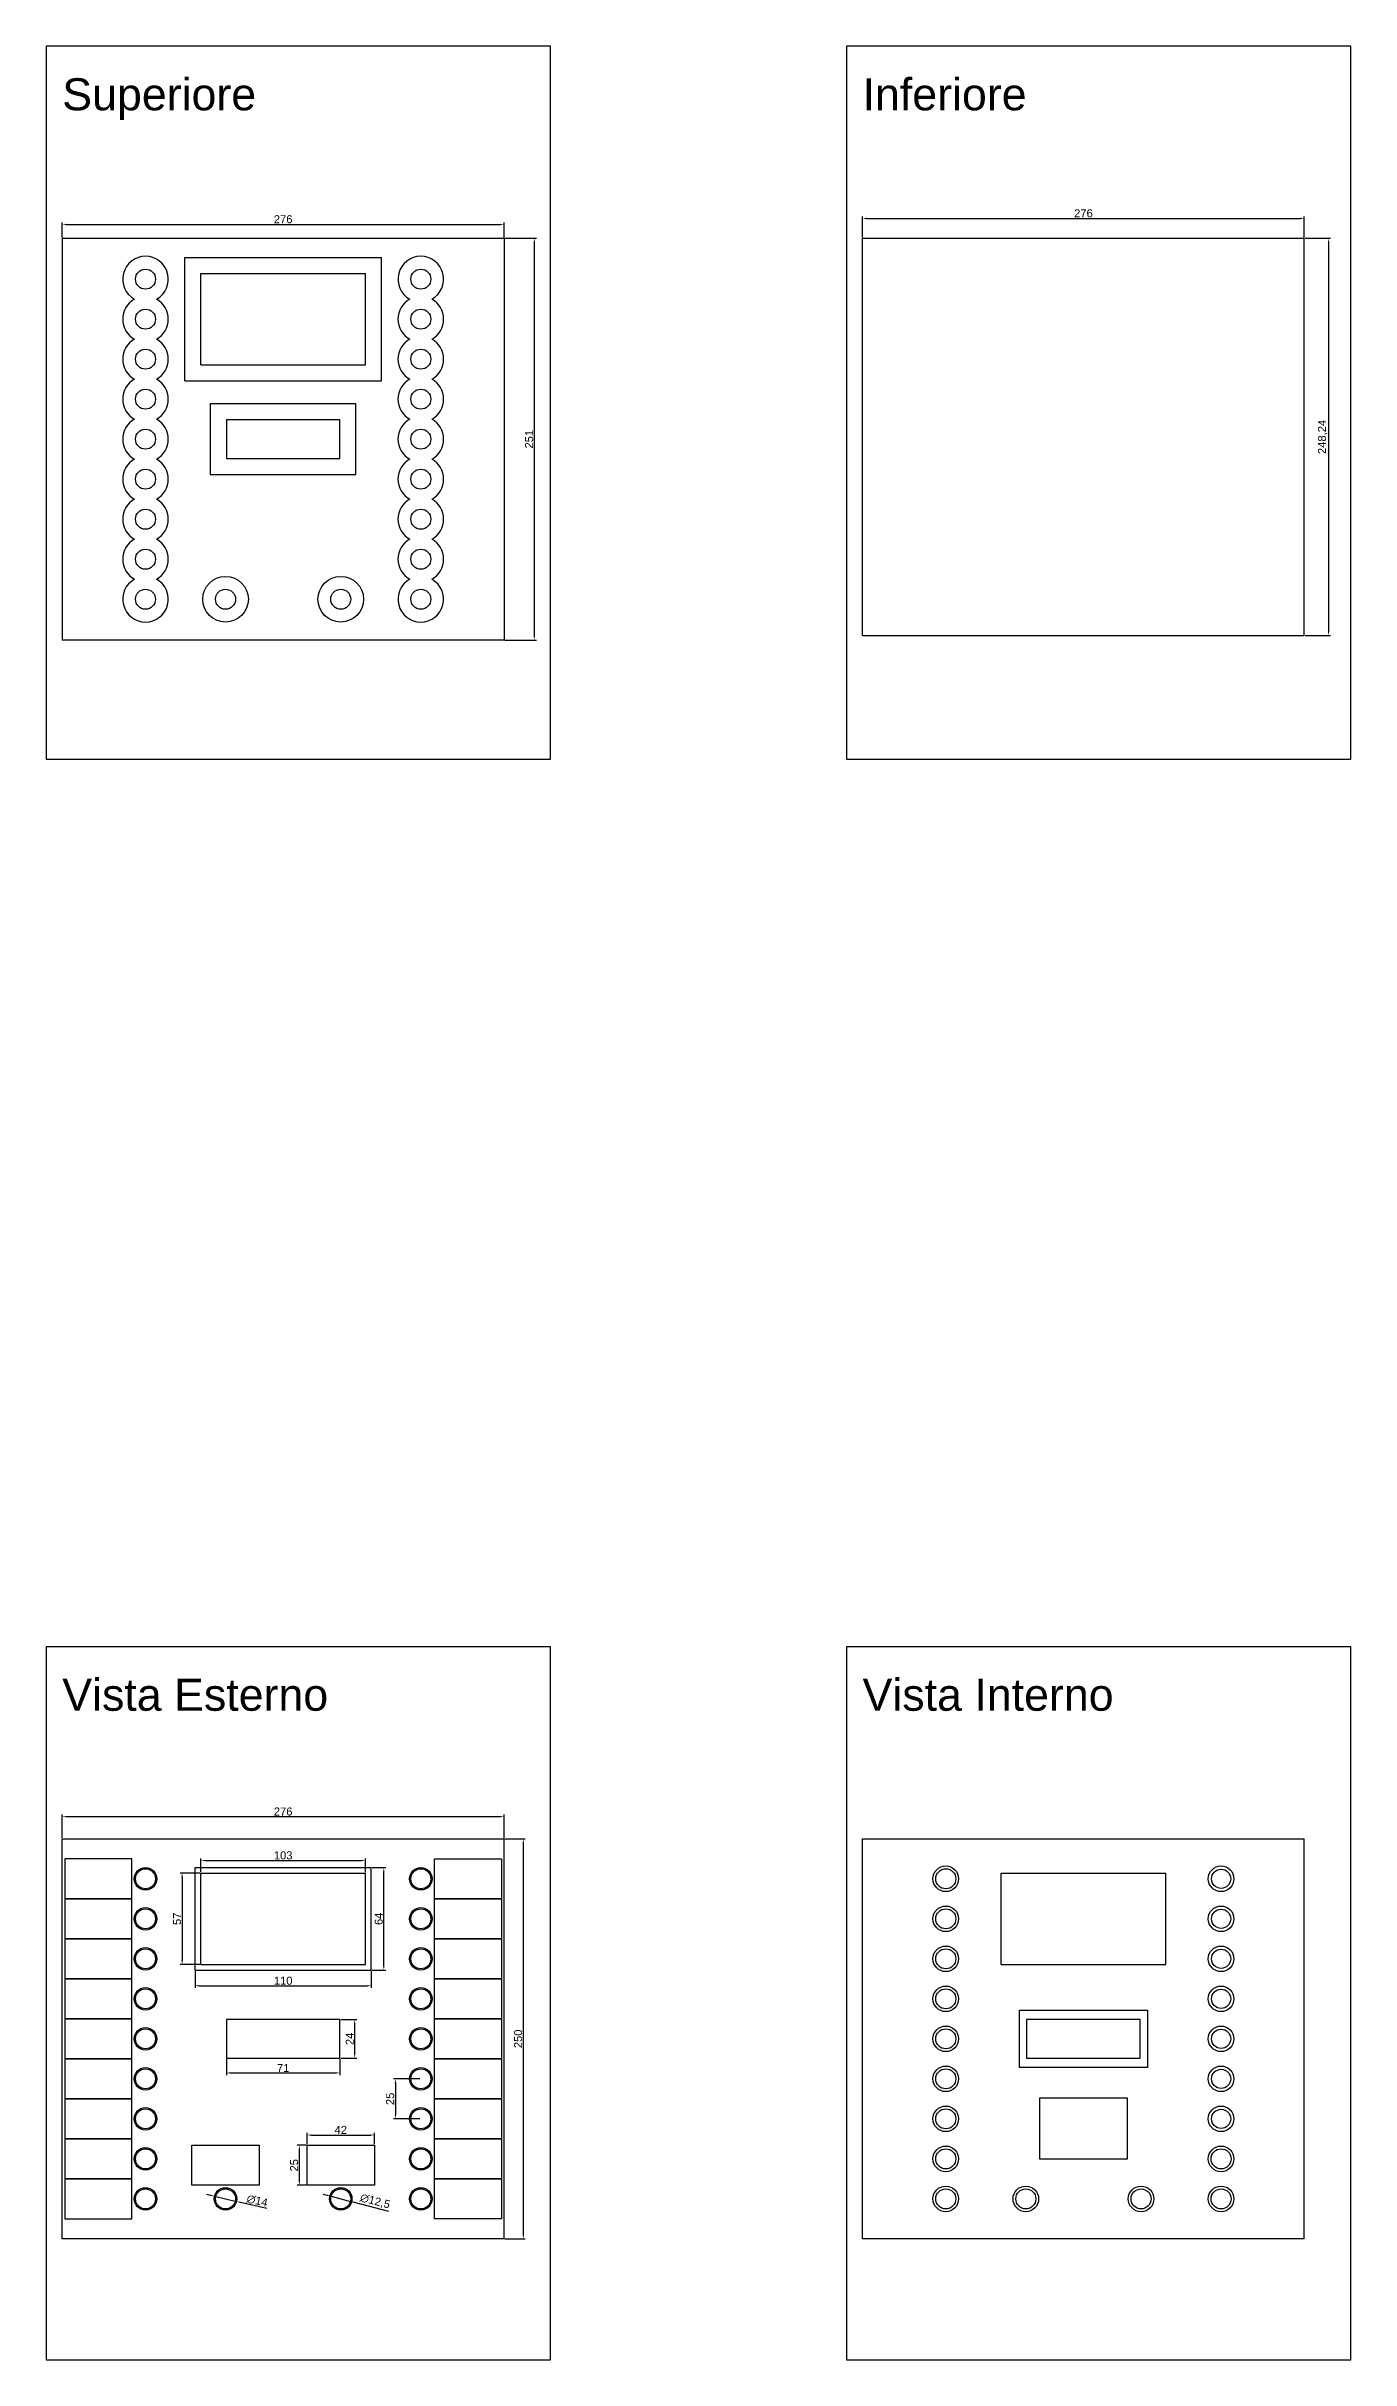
# Model space of a CAD drawing. Header units: millimetres. Extents: x 740 to 2555, y 1174 to 2620.
# Drawn here: x 740 to 1555, y 1174 to 2620 of the extents above; entities that cross this region are included whole.
import ezdxf

# ---------------------------------------------------------------- set-up
doc = ezdxf.new("R2010")
doc.units = ezdxf.units.MM
doc.layers.add('Quote', color=6, linetype='Continuous')
doc.styles.get("Standard").update_dxf_attribs({"font": 'arial.ttf'})
doc.dimstyles.new('ISO-50', dxfattribs={"dimtxt": 5, "dimasz": 2.5, "dimexe": 1.25, "dimexo": 0.625, "dimtad": 1, "dimtxsty": 'Standard', "dimcen": 2.5, "dimadec": 0, "dimazin": 0, "dimtfac": 1, "dimtmove": 0, "dimatfit": 3, "dimfxl": 1, "dimarcsym": 0})

# ---------------------------------------------------------------- blocks, each defined once
blk = doc.blocks.new('*D0')
at = {"layer": 'Defpoints', "color": 0, "transparency": 16777216}
for p in [(833, 1418), (943, 1418), (943, 1408.2)]:
    blk.add_point(p, dxfattribs=at)
at = {"layer": 'Quote', "color": 0, "lineweight": -2, "transparency": 16777216}
for p, q in [((833, 1417.4), (833, 1406.9)), ((943, 1417.4), (943, 1406.9)), ((835.5, 1408.2), (940.5, 1408.2))]:
    blk.add_line(p, q, dxfattribs=at)
at = {"layer": 'Quote', "color": 0, "transparency": 16777216}
for points in [[(835.5, 1408.6), (835.5, 1407.7), (833, 1408.2)], [(940.5, 1408.6), (940.5, 1407.7), (943, 1408.2)]]:
    blk.add_solid(points, dxfattribs=at)
at = {"layer": 'Quote', "color": 0, "transparency": 16777216, "insert": (888, 1411.3), "char_height": 5, "attachment_point": 5}
blk.add_mtext('110', dxfattribs=at)
blk = doc.blocks.new('*D2')
at = {"layer": 'Defpoints', "color": 0, "transparency": 16777216}
for p in [(943, 1482), (950.9, 1482), (943, 1418)]:
    blk.add_point(p, dxfattribs=at)
at = {"layer": 'Quote', "color": 0, "lineweight": -2, "transparency": 16777216}
for p, q in [((943.6, 1482), (952.2, 1482)), ((950.9, 1420.5), (950.9, 1479.5)), ((943.6, 1418), (952.2, 1418))]:
    blk.add_line(p, q, dxfattribs=at)
at = {"layer": 'Quote', "color": 0, "transparency": 16777216}
for points in [[(950.5, 1479.5), (951.3, 1479.5), (950.9, 1482)], [(950.5, 1420.5), (951.3, 1420.5), (950.9, 1418)]]:
    blk.add_solid(points, dxfattribs=at)
at = {"layer": 'Quote', "color": 0, "transparency": 16777216, "insert": (947.7, 1450), "char_height": 5, "attachment_point": 5, "rotation": 90}
blk.add_mtext('64', dxfattribs=at)
blk = doc.blocks.new('*D4')
at = {"layer": 'Defpoints', "color": 0, "transparency": 16777216}
for p in [(852.5, 1363), (923.5, 1363), (923.5, 1353.7)]:
    blk.add_point(p, dxfattribs=at)
at = {"layer": 'Quote', "color": 0, "lineweight": -2, "transparency": 16777216}
for p, q in [((852.5, 1362.4), (852.5, 1352.4)), ((923.5, 1362.4), (923.5, 1352.4)), ((855, 1353.7), (921, 1353.7))]:
    blk.add_line(p, q, dxfattribs=at)
at = {"layer": 'Quote', "color": 0, "transparency": 16777216}
for points in [[(855, 1354.1), (855, 1353.3), (852.5, 1353.7)], [(921, 1354.1), (921, 1353.3), (923.5, 1353.7)]]:
    blk.add_solid(points, dxfattribs=at)
at = {"layer": 'Quote', "color": 0, "transparency": 16777216, "insert": (888, 1356.8), "char_height": 5, "attachment_point": 5}
blk.add_mtext('71', dxfattribs=at)
blk = doc.blocks.new('*D5')
at = {"layer": 'Defpoints', "color": 0, "transparency": 16777216}
for p in [(923.5, 1387), (932.7, 1387), (923.5, 1363)]:
    blk.add_point(p, dxfattribs=at)
at = {"layer": 'Quote', "color": 0, "lineweight": -2, "transparency": 16777216}
for p, q in [((924.1, 1387), (934, 1387)), ((932.7, 1365.5), (932.7, 1384.5)), ((924.1, 1363), (934, 1363))]:
    blk.add_line(p, q, dxfattribs=at)
at = {"layer": 'Quote', "color": 0, "transparency": 16777216}
for points in [[(932.3, 1384.5), (933.1, 1384.5), (932.7, 1387)], [(932.3, 1365.5), (933.1, 1365.5), (932.7, 1363)]]:
    blk.add_solid(points, dxfattribs=at)
at = {"layer": 'Quote', "color": 0, "transparency": 16777216, "insert": (929.6, 1375), "char_height": 5, "attachment_point": 5, "rotation": 90}
blk.add_mtext('24', dxfattribs=at)
blk = doc.blocks.new('*D6')
at = {"layer": 'Defpoints', "color": 0, "transparency": 16777216}
for p in [(918, 1276.6), (930, 1273.4)]:
    blk.add_point(p, dxfattribs=at)
at = {"layer": 'Quote', "color": 0, "lineweight": -2, "transparency": 16777216}
for p, q in [((915.5, 1277.2), (913.1, 1277.8)), ((918, 1276.6), (930, 1273.4)), ((954, 1267.2), (932.5, 1272.8))]:
    blk.add_line(p, q, dxfattribs=at)
at = {"layer": 'Quote', "color": 0, "transparency": 16777216}
for points in [[(915.6, 1277.6), (915.4, 1276.8), (918, 1276.6)], [(932.6, 1273.2), (932.4, 1272.4), (930, 1273.4)]]:
    blk.add_solid(points, dxfattribs=at)
at = {"layer": 'Quote', "color": 0, "transparency": 16777216, "insert": (945.4, 1273.3), "char_height": 5, "attachment_point": 5, "rotation": 345.4127}
blk.add_mtext('∅12,5', dxfattribs=at)
blk = doc.blocks.new('*D7')
at = {"layer": 'Defpoints', "color": 0, "transparency": 16777216}
for p in [(845.2, 1276.6), (858.8, 1273.4)]:
    blk.add_point(p, dxfattribs=at)
at = {"layer": 'Quote', "color": 0, "lineweight": -2, "transparency": 16777216}
for p, q in [((842.7, 1277.2), (840.3, 1277.7)), ((845.2, 1276.6), (858.8, 1273.4)), ((877.8, 1269), (861.3, 1272.8))]:
    blk.add_line(p, q, dxfattribs=at)
at = {"layer": 'Quote', "color": 0, "transparency": 16777216}
for points in [[(842.8, 1277.6), (842.7, 1276.8), (845.2, 1276.6)], [(861.3, 1273.2), (861.2, 1272.4), (858.8, 1273.4)]]:
    blk.add_solid(points, dxfattribs=at)
at = {"layer": 'Quote', "color": 0, "transparency": 16777216, "insert": (871.8, 1273.8), "char_height": 5, "attachment_point": 5, "rotation": 346.8354}
blk.add_mtext('∅14', dxfattribs=at)
blk = doc.blocks.new('*D8')
at = {"layer": 'Defpoints', "color": 0, "transparency": 16777216}
for p in [(903, 1308.5), (945, 1314.9), (945, 1308.5)]:
    blk.add_point(p, dxfattribs=at)
at = {"layer": 'Quote', "color": 0, "lineweight": -2, "transparency": 16777216}
for p, q in [((903, 1309.1), (903, 1316.2)), ((945, 1309.1), (945, 1316.2)), ((905.5, 1314.9), (942.5, 1314.9))]:
    blk.add_line(p, q, dxfattribs=at)
at = {"layer": 'Quote', "color": 0, "transparency": 16777216}
for points in [[(905.5, 1315.3), (905.5, 1314.5), (903, 1314.9)], [(942.5, 1315.3), (942.5, 1314.5), (945, 1314.9)]]:
    blk.add_solid(points, dxfattribs=at)
at = {"layer": 'Quote', "color": 0, "transparency": 16777216, "insert": (924, 1318.1), "char_height": 5, "attachment_point": 5}
blk.add_mtext('42', dxfattribs=at)
blk = doc.blocks.new('*D9')
at = {"layer": 'Defpoints', "color": 0, "transparency": 16777216}
for p in [(903, 1308.5), (898.1, 1283.5), (903, 1283.5)]:
    blk.add_point(p, dxfattribs=at)
at = {"layer": 'Quote', "color": 0, "lineweight": -2, "transparency": 16777216}
for p, q in [((902.4, 1308.5), (896.8, 1308.5)), ((898.1, 1306), (898.1, 1286)), ((902.4, 1283.5), (896.8, 1283.5))]:
    blk.add_line(p, q, dxfattribs=at)
at = {"layer": 'Quote', "color": 0, "transparency": 16777216}
for points in [[(897.7, 1306), (898.5, 1306), (898.1, 1308.5)], [(897.7, 1286), (898.5, 1286), (898.1, 1283.5)]]:
    blk.add_solid(points, dxfattribs=at)
at = {"layer": 'Quote', "color": 0, "transparency": 16777216, "insert": (894.9, 1296), "char_height": 5, "attachment_point": 5, "rotation": 90}
blk.add_mtext('25', dxfattribs=at)
blk = doc.blocks.new('*D10')
at = {"layer": 'Defpoints', "color": 0, "transparency": 16777216}
for p in [(750, 1513.8), (750, 1500), (1026, 1500)]:
    blk.add_point(p, dxfattribs=at)
at = {"layer": 'Quote', "color": 0, "lineweight": -2, "transparency": 16777216}
for p, q in [((750, 1500.6), (750, 1515.1)), ((1023.5, 1513.8), (752.5, 1513.8)), ((1026, 1500.6), (1026, 1515.1))]:
    blk.add_line(p, q, dxfattribs=at)
at = {"layer": 'Quote', "color": 0, "transparency": 16777216}
for points in [[(752.5, 1514.2), (752.5, 1513.4), (750, 1513.8)], [(1023.5, 1514.2), (1023.5, 1513.4), (1026, 1513.8)]]:
    blk.add_solid(points, dxfattribs=at)
at = {"layer": 'Quote', "color": 0, "transparency": 16777216, "insert": (888, 1517), "char_height": 5, "attachment_point": 5}
blk.add_mtext('276', dxfattribs=at)
blk = doc.blocks.new('*D11')
at = {"layer": 'Defpoints', "color": 0, "transparency": 16777216}
for p in [(1026, 1500), (1026, 1250), (1038, 1250)]:
    blk.add_point(p, dxfattribs=at)
at = {"layer": 'Quote', "color": 0, "lineweight": -2, "transparency": 16777216}
for p, q in [((1026.6, 1500), (1039.2, 1500)), ((1038, 1497.5), (1038, 1252.5)), ((1026.6, 1250), (1039.2, 1250))]:
    blk.add_line(p, q, dxfattribs=at)
at = {"layer": 'Quote', "color": 0, "transparency": 16777216}
for points in [[(1037.6, 1497.5), (1038.4, 1497.5), (1038, 1500)], [(1037.6, 1252.5), (1038.4, 1252.5), (1038, 1250)]]:
    blk.add_solid(points, dxfattribs=at)
at = {"layer": 'Quote', "color": 0, "transparency": 16777216, "insert": (1034.8, 1375), "char_height": 5, "attachment_point": 5, "rotation": 90}
blk.add_mtext('250', dxfattribs=at)
blk = doc.blocks.new('*D12')
at = {"layer": 'Defpoints', "color": 0, "transparency": 16777216}
for p in [(974, 1350), (958.1, 1325), (974, 1325)]:
    blk.add_point(p, dxfattribs=at)
at = {"layer": 'Quote', "color": 0, "lineweight": -2, "transparency": 16777216}
for p, q in [((973.4, 1350), (956.9, 1350)), ((958.1, 1347.5), (958.1, 1327.5)), ((973.4, 1325), (956.9, 1325))]:
    blk.add_line(p, q, dxfattribs=at)
at = {"layer": 'Quote', "color": 0, "transparency": 16777216}
for points in [[(957.7, 1347.5), (958.5, 1347.5), (958.1, 1350)], [(957.7, 1327.5), (958.5, 1327.5), (958.1, 1325)]]:
    blk.add_solid(points, dxfattribs=at)
at = {"layer": 'Quote', "color": 0, "transparency": 16777216, "insert": (954.9, 1337.5), "char_height": 5, "attachment_point": 5, "rotation": 90}
blk.add_mtext('25', dxfattribs=at)
blk = doc.blocks.new('*D19')
at = {"layer": 'Defpoints', "color": 0, "transparency": 16777216}
for p in [(1026, 2508.7), (750, 2500), (1026, 2500)]:
    blk.add_point(p, dxfattribs=at)
at = {"layer": 'Quote', "color": 0, "lineweight": -2, "transparency": 16777216}
for p, q in [((750, 2500.6), (750, 2509.9)), ((752.5, 2508.7), (1023.5, 2508.7)), ((1026, 2500.6), (1026, 2509.9))]:
    blk.add_line(p, q, dxfattribs=at)
at = {"layer": 'Quote', "color": 0, "transparency": 16777216}
for points in [[(752.5, 2509.1), (752.5, 2508.3), (750, 2508.7)], [(1023.5, 2509.1), (1023.5, 2508.3), (1026, 2508.7)]]:
    blk.add_solid(points, dxfattribs=at)
at = {"layer": 'Quote', "color": 0, "transparency": 16777216, "insert": (888, 2511.9), "char_height": 5, "attachment_point": 5}
blk.add_mtext('276', dxfattribs=at)
blk = doc.blocks.new('*D20')
at = {"layer": 'Defpoints', "color": 0, "transparency": 16777216}
for p in [(1526, 2512.4), (1250, 2500), (1526, 2500)]:
    blk.add_point(p, dxfattribs=at)
at = {"layer": 'Quote', "color": 0, "lineweight": -2, "transparency": 16777216}
for p, q in [((1250, 2500.6), (1250, 2513.7)), ((1252.5, 2512.4), (1523.5, 2512.4)), ((1526, 2500.6), (1526, 2513.7))]:
    blk.add_line(p, q, dxfattribs=at)
at = {"layer": 'Quote', "color": 0, "transparency": 16777216}
for points in [[(1252.5, 2512.9), (1252.5, 2512), (1250, 2512.4)], [(1523.5, 2512.9), (1523.5, 2512), (1526, 2512.4)]]:
    blk.add_solid(points, dxfattribs=at)
at = {"layer": 'Quote', "color": 0, "transparency": 16777216, "insert": (1388, 2515.6), "char_height": 5, "attachment_point": 5, "rotation": 0.0003}
blk.add_mtext('276', dxfattribs=at)
blk = doc.blocks.new('*D21')
at = {"layer": 'Defpoints', "color": 0, "transparency": 16777216}
for p in [(1526, 2500), (1526, 2251.8), (1541.1, 2251.8)]:
    blk.add_point(p, dxfattribs=at)
at = {"layer": 'Quote', "color": 0, "lineweight": -2, "transparency": 16777216}
for p, q in [((1526.6, 2500), (1542.4, 2500)), ((1541.1, 2497.5), (1541.1, 2254.3)), ((1526.6, 2251.8), (1542.4, 2251.8))]:
    blk.add_line(p, q, dxfattribs=at)
at = {"layer": 'Quote', "color": 0, "transparency": 16777216}
for points in [[(1540.7, 2497.5), (1541.5, 2497.5), (1541.1, 2500)], [(1540.7, 2254.3), (1541.5, 2254.3), (1541.1, 2251.8)]]:
    blk.add_solid(points, dxfattribs=at)
at = {"layer": 'Quote', "color": 0, "transparency": 16777216, "insert": (1537.5, 2375.9), "char_height": 5, "attachment_point": 5, "rotation": 90}
blk.add_mtext('248,24', dxfattribs=at)
blk = doc.blocks.new('*D30')
at = {"layer": 'Defpoints', "color": 0, "transparency": 16777216}
for p in [(1026, 2500), (1026, 2249), (1044.9, 2249)]:
    blk.add_point(p, dxfattribs=at)
at = {"layer": 'Quote', "color": 0, "lineweight": -2, "transparency": 16777216}
for p, q in [((1026.6, 2500), (1046.2, 2500)), ((1044.9, 2497.5), (1044.9, 2251.5)), ((1026.6, 2249), (1046.2, 2249))]:
    blk.add_line(p, q, dxfattribs=at)
at = {"layer": 'Quote', "color": 0, "transparency": 16777216}
for points in [[(1044.5, 2497.5), (1045.3, 2497.5), (1044.9, 2500)], [(1044.5, 2251.5), (1045.3, 2251.5), (1044.9, 2249)]]:
    blk.add_solid(points, dxfattribs=at)
at = {"layer": 'Quote', "color": 0, "transparency": 16777216, "insert": (1041.7, 2374.5), "char_height": 5, "attachment_point": 5, "rotation": 90}
blk.add_mtext('251', dxfattribs=at)
blk = doc.blocks.new('*D36')
at = {"layer": 'Defpoints', "color": 0, "transparency": 16777216}
for p in [(836.5, 1478.5), (824.9, 1421.5), (836.5, 1421.5)]:
    blk.add_point(p, dxfattribs=at)
at = {"layer": 'Quote', "color": 0, "lineweight": -2, "transparency": 16777216}
for p, q in [((835.9, 1478.5), (823.6, 1478.5)), ((824.9, 1476), (824.9, 1424)), ((835.9, 1421.5), (823.6, 1421.5))]:
    blk.add_line(p, q, dxfattribs=at)
at = {"layer": 'Quote', "color": 0, "transparency": 16777216}
for points in [[(824.4, 1476), (825.3, 1476), (824.9, 1478.5)], [(824.4, 1424), (825.3, 1424), (824.9, 1421.5)]]:
    blk.add_solid(points, dxfattribs=at)
at = {"layer": 'Quote', "color": 0, "transparency": 16777216, "insert": (821.7, 1450), "char_height": 5, "attachment_point": 5, "rotation": 90}
blk.add_mtext('57', dxfattribs=at)
blk = doc.blocks.new('*D37')
at = {"layer": 'Defpoints', "color": 0, "transparency": 16777216}
for p in [(836.5, 1478.5), (939.5, 1486.4), (939.5, 1478.5)]:
    blk.add_point(p, dxfattribs=at)
at = {"layer": 'Quote', "color": 0, "lineweight": -2, "transparency": 16777216}
for p, q in [((836.5, 1479.1), (836.5, 1487.7)), ((839, 1486.4), (937, 1486.4)), ((939.5, 1479.1), (939.5, 1487.7))]:
    blk.add_line(p, q, dxfattribs=at)
at = {"layer": 'Quote', "color": 0, "transparency": 16777216}
for points in [[(839, 1486.8), (839, 1486), (836.5, 1486.4)], [(937, 1486.8), (937, 1486), (939.5, 1486.4)]]:
    blk.add_solid(points, dxfattribs=at)
at = {"layer": 'Quote', "color": 0, "transparency": 16777216, "insert": (888, 1489.6), "char_height": 5, "attachment_point": 5}
blk.add_mtext('103', dxfattribs=at)

msp = doc.modelspace()

# ---------------------------------------------------------------- linework, layer by layer
for p, q in [((750, 2500), (1026, 2500)), ((750, 2500), (750, 2249)), ((826.5, 2488), (949.5, 2488)), ((826.5, 2411), (826.5, 2488)), ((949.5, 2411), (949.5, 2488)), ((1026, 2500), (1026, 2249)), ((1250, 2500), (1526, 2500)), ((1250, 2251.76), (1250, 2500)), ((1526, 2251.76), (1526, 2500.001)), ((836.5, 2478), (939.5, 2478)), ((836.5, 2421), (836.5, 2478)), ((939.5, 2421), (939.5, 2478)), ((836.5, 2421), (939.5, 2421)), ((826.5, 2411), (949.5, 2411)), ((1026, 2249), (750, 2249)), ((1250, 2251.76), (1526, 2251.76)), ((750, 1500), (1026, 1500)), ((750, 1250), (750, 1500)), ((1026, 1250), (1026, 1500)), ((1250, 1500), (1526, 1500)), ((1250, 1250), (1250, 1500)), ((1526, 1250), (1526, 1500)), ((833, 1482), (943, 1482)), ((833, 1418), (833, 1482)), ((836.5, 1478.5), (939.5, 1478.5)), ((836.5, 1421.5), (836.5, 1478.5)), ((939.5, 1421.5), (939.5, 1478.5)), ((943, 1418), (943, 1482)), ((1336.5, 1421.5), (1336.5, 1478.5)), ((1336.5, 1478.5), (1439.5, 1478.5)), ((1439.5, 1421.5), (1439.5, 1478.5)), ((833, 1418), (943, 1418)), ((836.5, 1421.5), (939.5, 1421.5)), ((1336.5, 1421.5), (1439.5, 1421.5)), ((1026, 1250), (750, 1250)), ((1526, 1250), (1250, 1250))]:
    msp.add_line(p, q)
at = {"color": 2}
for points in [[(740, 2174.5), (1055, 2174.5), (1055, 2620), (740, 2620)], [(1240, 2174.5), (1555, 2174.5), (1555, 2620), (1240, 2620)], [(740, 1174.5), (1055, 1174.5), (1055, 1620), (740, 1620)], [(1240, 1174.5), (1555, 1174.5), (1555, 1620), (1240, 1620)]]:
    msp.add_lwpolyline(points, close=True, dxfattribs=at)
for points in [[(842.5, 2352.5), (933.5, 2352.5), (933.5, 2396.5), (842.5, 2396.5)], [(852.5, 2362.5), (923.5, 2362.5), (923.5, 2386.5), (852.5, 2386.5)], [(751.5, 1462.5), (793.5, 1462.5), (793.5, 1487.5), (751.5, 1487.5)], [(1024.5, 1462.5), (982.5, 1462.5), (982.5, 1487.5), (1024.5, 1487.5)], [(751.5, 1437.5), (793.5, 1437.5), (793.5, 1462.5), (751.5, 1462.5)], [(1024.5, 1437.5), (982.5, 1437.5), (982.5, 1462.5), (1024.5, 1462.5)], [(751.5, 1412.5), (793.5, 1412.5), (793.5, 1437.5), (751.5, 1437.5)], [(1024.5, 1412.5), (982.5, 1412.5), (982.5, 1437.5), (1024.5, 1437.5)], [(751.5, 1387.5), (793.5, 1387.5), (793.5, 1412.5), (751.5, 1412.5)], [(1024.5, 1387.5), (982.5, 1387.5), (982.5, 1412.5), (1024.5, 1412.5)], [(1348, 1393), (1428, 1393), (1428, 1357), (1348, 1357)], [(751.5, 1362.5), (793.5, 1362.5), (793.5, 1387.5), (751.5, 1387.5)], [(852.5, 1363), (923.5, 1363), (923.5, 1387), (852.5, 1387)], [(1024.5, 1362.5), (982.5, 1362.5), (982.5, 1387.5), (1024.5, 1387.5)], [(1352.5, 1363), (1423.5, 1363), (1423.5, 1387), (1352.5, 1387)], [(751.5, 1337.5), (793.5, 1337.5), (793.5, 1362.5), (751.5, 1362.5)], [(1024.5, 1337.5), (982.5, 1337.5), (982.5, 1362.5), (1024.5, 1362.5)], [(751.5, 1312.5), (793.5, 1312.5), (793.5, 1337.5), (751.5, 1337.5)], [(1024.5, 1312.5), (982.5, 1312.5), (982.5, 1337.5), (1024.5, 1337.5)], [(1360.5, 1300), (1415.5, 1300), (1415.5, 1338), (1360.5, 1338)], [(751.5, 1287.5), (793.5, 1287.5), (793.5, 1312.5), (751.5, 1312.5)], [(873, 1283.5), (831, 1283.5), (831, 1308.5), (873, 1308.5)], [(945, 1283.5), (903, 1283.5), (903, 1308.5), (945, 1308.5)], [(1024.5, 1287.5), (982.5, 1287.5), (982.5, 1312.5), (1024.5, 1312.5)], [(751.5, 1262.5), (793.5, 1262.5), (793.5, 1287.5), (751.5, 1287.5)], [(1024.5, 1262.5), (982.5, 1262.5), (982.5, 1287.5), (1024.5, 1287.5)]]:
    msp.add_lwpolyline(points, close=True)
for centre, radius in [((802, 2474.5), 6.25), ((974, 2474.5), 6.25), ((802, 2449.5), 6.25), ((974, 2449.5), 6.25), ((802, 2424.5), 6.25), ((974, 2424.5), 6.25), ((802, 2399.5), 6.25), ((974, 2399.5), 6.25), ((802, 2374.5), 6.25), ((974, 2374.5), 6.25), ((802, 2349.5), 6.25), ((974, 2349.5), 6.25), ((802, 2324.5), 6.25), ((974, 2324.5), 6.25), ((802, 2299.5), 6.25), ((974, 2299.5), 6.25), ((852, 2274.5), 14.25), ((924, 2274.5), 14.25), ((802, 2274.5), 6.25), ((852, 2274.5), 6.25), ((924, 2274.5), 6.25), ((974, 2274.5), 6.25), ((802, 1475), 7), ((802, 1475), 6.25), ((974, 1475), 7), ((974, 1475), 6.25), ((1302, 1475), 8), ((1302, 1475), 6.25), ((1474, 1475), 8), ((1474, 1475), 6), ((802, 1450), 7), ((802, 1450), 6.25), ((974, 1450), 7), ((974, 1450), 6.25), ((1302, 1450), 8), ((1302, 1450), 6.25), ((1474, 1450), 8), ((1474, 1450), 6), ((802, 1425), 7), ((802, 1425), 6.25), ((974, 1425), 7), ((974, 1425), 6.25), ((1302, 1425), 8), ((1302, 1425), 6.25), ((1474, 1425), 8), ((1474, 1425), 6), ((802, 1400), 7), ((802, 1400), 6.25), ((974, 1400), 7), ((974, 1400), 6.25), ((1302, 1400), 8), ((1302, 1400), 6.25), ((1474, 1400), 8), ((1474, 1400), 6), ((802, 1375), 7), ((802, 1375), 6.25), ((974, 1375), 7), ((974, 1375), 6.25), ((1302, 1375), 8), ((1302, 1375), 6.25), ((1474, 1375), 8), ((1474, 1375), 6), ((802, 1350), 7), ((802, 1350), 6.25), ((974, 1350), 7), ((974, 1350), 6.25), ((1302, 1350), 8), ((1302, 1350), 6.25), ((1474, 1350), 8), ((1474, 1350), 6), ((802, 1325), 7), ((802, 1325), 6.25), ((974, 1325), 7), ((974, 1325), 6.25), ((1302, 1325), 8), ((1302, 1325), 6.25), ((1474, 1325), 8), ((1474, 1325), 6), ((802, 1300), 7), ((802, 1300), 6.25), ((974, 1300), 7), ((974, 1300), 6.25), ((1302, 1300), 8), ((1302, 1300), 6.25), ((1474, 1300), 8), ((1474, 1300), 6.25), ((802, 1275), 7), ((802, 1275), 6.25), ((852, 1275), 7), ((852, 1275), 6.25), ((924, 1275), 7), ((924, 1275), 6.25), ((974, 1275), 7), ((974, 1275), 6.25), ((1302, 1275), 8), ((1302, 1275), 6.25), ((1352, 1275), 8), ((1352, 1275), 6.25), ((1424, 1275), 8), ((1424, 1275), 6.25), ((1474, 1275), 8), ((1474, 1275), 6.25)]:
    msp.add_circle(centre, radius)
for centre, start, end in [((802, 2474.5), 298.694414, 241.305586), ((974, 2474.5), 298.694414, 241.305586), ((802, 2449.5), 118.694414, 241.305586), ((802, 2449.5), 298.694414, 61.305586), ((974, 2449.5), 118.694414, 241.305586), ((974, 2449.5), 298.694414, 61.305586), ((802, 2424.5), 118.694414, 241.305586), ((802, 2424.5), 298.694414, 61.305586), ((974, 2424.5), 118.694414, 241.305586), ((974, 2424.5), 298.694414, 61.305586), ((802, 2399.5), 118.694414, 241.305586), ((802, 2399.5), 298.694414, 61.305586), ((974, 2399.5), 118.694414, 241.305586), ((974, 2399.5), 298.694414, 61.305586), ((802, 2374.5), 118.694414, 241.305586), ((802, 2374.5), 298.694414, 61.305586), ((974, 2374.5), 118.694414, 241.305586), ((974, 2374.5), 298.694414, 61.305586), ((802, 2349.5), 118.694414, 241.305586), ((802, 2349.5), 298.694414, 61.305586), ((974, 2349.5), 118.694414, 241.305586), ((974, 2349.5), 298.694414, 61.305586), ((802, 2324.5), 118.694414, 241.305586), ((802, 2324.5), 298.694414, 61.305586), ((974, 2324.5), 118.694414, 241.305586), ((974, 2324.5), 298.694414, 61.305586), ((802, 2299.5), 118.694414, 241.305586), ((802, 2299.5), 298.694414, 61.305586), ((974, 2299.5), 118.694414, 241.305586), ((974, 2299.5), 298.694414, 61.305586), ((802, 2274.5), 118.694414, 61.305586), ((974, 2274.5), 118.694414, 61.305586)]:
    msp.add_arc(centre, 14.25, start, end)

# ---------------------------------------------------------------- texts
at = {"layer": 'Quote', "color": 6, "char_height": 20, "attachment_point": 1}
for s, insert in [('Superiore', (750, 2600)), ('Inferiore', (1250, 2600)), ('Vista Esterno', (750, 1600)), ('Vista Interno', (1250, 1600))]:
    msp.add_mtext_dynamic_manual_height_columns(s, width=276, gutter_width=12.5, heights=[0], dxfattribs=dict(at, insert=insert))

# ---------------------------------------------------------------- dimensions: what is measured, and where the dimension line sits
at = {"layer": 'Quote'}
dim = msp.add_aligned_dim(p1=(1250, 2500), p2=(1526, 2500.001), distance=12.439, dimstyle='ISO-50', dxfattribs=at)
dim.commit()
dim.dimension.update_dxf_attribs({"geometry": '*D20', "text_midpoint": (1388, 2515.618)})
for base, p1, p2, picture, middle in [((1026, 2508.69), (750, 2500), (1026, 2500), '*D19', (888, 2511.868)), ((939.5, 1486.427), (836.5, 1478.5), (939.5, 1478.5), '*D37', (888, 1489.606))]:
    dim = msp.add_linear_dim(base=base, p1=p1, p2=p2, dimstyle='ISO-50', dxfattribs=at)
    dim.commit()
    dim.dimension.update_dxf_attribs({"geometry": picture, "text_midpoint": middle})
for base, p1, p2, picture, middle in [((1044.903, 2249), (1026, 2500), (1026, 2249), '*D30', (1041.725, 2374.5)), ((1541.111, 2251.76), (1526, 2500.001), (1526, 2251.76), '*D21', (1537.481, 2375.881)), ((824.86, 1421.5), (836.5, 1478.5), (836.5, 1421.5), '*D36', (821.693, 1450))]:
    dim = msp.add_linear_dim(base=base, p1=p1, p2=p2, angle=90, dimstyle='ISO-50', dxfattribs=at)
    dim.commit()
    dim.dimension.update_dxf_attribs({"geometry": picture, "text_midpoint": middle})
at = {"layer": 'Quote', "color": 6}
for base, p1, p2, picture, middle in [((750, 1513.831), (1026, 1500), (750, 1500), '*D10', (888, 1517.009)), ((943, 1408.156), (833, 1418), (943, 1418), '*D0', (888, 1411.333)), ((945, 1314.918), (903, 1308.5), (945, 1308.5), '*D8', (924, 1318.053))]:
    dim = msp.add_linear_dim(base=base, p1=p1, p2=p2, dimstyle='ISO-50', dxfattribs=at)
    dim.commit()
    dim.dimension.update_dxf_attribs({"geometry": picture, "text_midpoint": middle})
for base, p1, p2, picture, middle in [((1037.985, 1250), (1026, 1500), (1026, 1250), '*D11', (1034.807, 1375)), ((950.914, 1482), (943, 1418), (943, 1482), '*D2', (947.736, 1450)), ((932.713, 1387), (923.5, 1363), (923.5, 1387), '*D5', (929.577, 1375)), ((958.103, 1325), (974, 1350), (974, 1325), '*D12', (954.925, 1337.5)), ((898.085, 1283.5), (903, 1308.5), (903, 1283.5), '*D9', (894.907, 1296))]:
    dim = msp.add_linear_dim(base=base, p1=p1, p2=p2, angle=90, dimstyle='ISO-50', dxfattribs=at)
    dim.commit()
    dim.dimension.update_dxf_attribs({"geometry": picture, "text_midpoint": middle})
dim = msp.add_linear_dim(base=(923.5, 1353.671), p1=(852.5, 1363), p2=(923.5, 1363), dimstyle='ISO-50', dxfattribs=at)
dim.commit()
dim.dimension.update_dxf_attribs({"geometry": '*D4', "text_midpoint": (888, 1353.671), "dimtype": 160})
dim = msp.add_diameter_dim_2p(p1=(845.184, 1276.594), p2=(858.816, 1273.406), dimstyle='ISO-50', dxfattribs=at)
dim.commit()
dim.dimension.update_dxf_attribs({"geometry": '*D7', "text_midpoint": (871.023, 1270.551), "dimtype": 163})
dim = msp.add_diameter_dim_2p(p1=(917.951, 1276.574), p2=(930.049, 1273.426), dimstyle='ISO-50', dxfattribs=at)
dim.commit()
dim.dimension.update_dxf_attribs({"geometry": '*D6', "text_midpoint": (944.427, 1269.684)})

doc.saveas('drawing.dxf')
